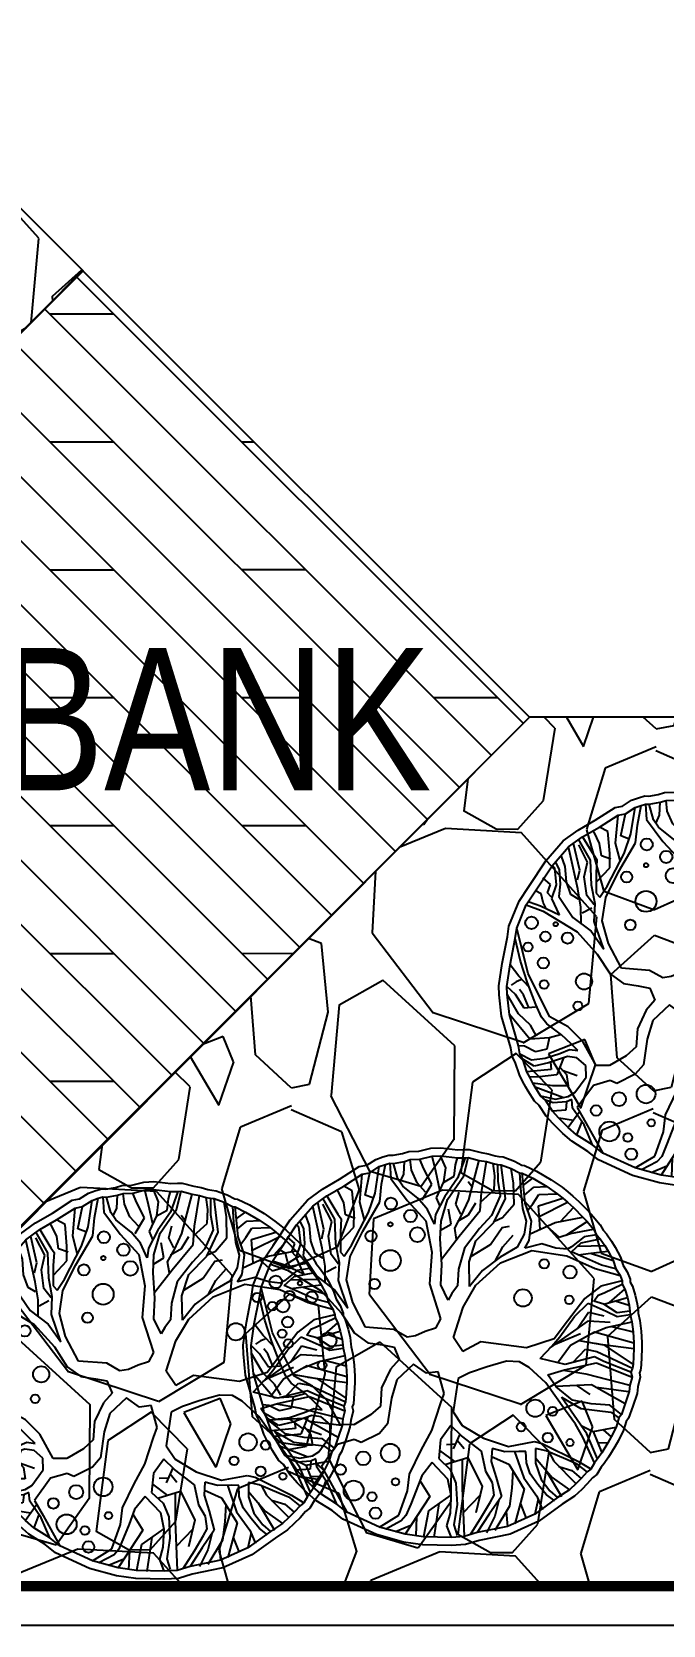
# Model space of a CAD drawing. Extents: x 58467 to 79089, y -33726 to -17391.
# Drawn here: x 69511.6 to 69600.2, y -21329.1 to -21105.3 of the extents above; entities that cross this region are included whole.
import ezdxf

# ---------------------------------------------------------------- set-up
doc = ezdxf.new("R2010")
doc.units = 0
doc.header["$LTSCALE"] = 100
doc.linetypes.add('HIDDEN2', pattern=[0.1875, 0.125, -0.0625])
for name, color, linetype in [('3-cam', 4, 'Continuous'), ('BA_elev4', 252, 'Continuous'), ('BA_env_landscp', 84, 'Continuous'), ('BA_mat_timber', 44, 'Continuous'), ('BA_text_material', 12, 'Continuous'), ('DTR', 24, 'Continuous'), ('Kompozit', 122, 'Continuous')]:
    doc.layers.add(name, color=color, linetype=linetype)
doc.styles.add('text2', font='arial.ttf', dxfattribs={"width": 0.8})

# ---------------------------------------------------------------- blocks, each defined once
blk = doc.blocks.new('A$C56216D09')
at = {"layer": '3-cam'}
for p, q in [((703.71, -2689.13, 1.31), (2045.96, -2689.13, 1.31)), ((703.77, -2688.98, 1.31), (2045.96, -2688.98, 1.31)), ((2046.01, -2688.48, 1.31), (703.98, -2688.48, 1.31)), ((703.5, -2689.63, 1.31), (2046.01, -2689.63, 1.31))]:
    blk.add_line(p, q, dxfattribs=at)
at = {"layer": '3-cam', "color": 1, "linetype": 'HIDDEN2', "ltscale": 5, "const_width": 0.152, "elevation": 1.31}
blk.add_lwpolyline([(703.74, -2689.06), (2045.96, -2689.06)], dxfattribs=at)
at = {"layer": 'DTR', "color": 252}
for p, q in [((703.63, -2689.33, 1.31), (2046.01, -2689.33, 1.31)), ((703.67, -2689.23, 1.31), (2046.01, -2689.23, 1.31)), ((703.81, -2688.88, 1.31), (2046.01, -2688.88, 1.31)), ((703.86, -2688.78, 1.31), (2046.01, -2688.78, 1.31)), ((703.9, -2688.68, 1.31), (2046.01, -2688.68, 1.31)), ((703.94, -2688.58, 1.31), (2046.01, -2688.58, 1.31)), ((703.54, -2689.53, 1.31), (2046.01, -2689.53, 1.31)), ((703.59, -2689.43, 1.31), (2046.01, -2689.43, 1.31))]:
    blk.add_line(p, q, dxfattribs=at)
at = {"layer": 'Kompozit', "elevation": 1.31}
blk.add_lwpolyline([(127.84, -341.61), (127.84, -2122.71), (700.13, -2694.53), (2046.01, -2694.53), (2046.01, -2671.53)], dxfattribs=at)
blk = doc.blocks.new('buxus')
at = {"linetype": 'Continuous'}
for p, q in [((2908.58, 24934.38), (2908.69, 24936.19)), ((2909.65, 24934.95), (2909.49, 24936.44)), ((2911.36, 24935.23), (2910.85, 24936.49)), ((2913.06, 24934.84), (2912.54, 24936.93)), ((2914.46, 24935.27), (2913.75, 24936.98)), ((2915.85, 24935.7), (2916.12, 24936.69)), ((2917.18, 24936.72), (2916.12, 24933.83)), ((2916.99, 24934.16), (2917.62, 24936.74)), ((2917.73, 24930.8), (2919.18, 24936.35)), ((2919.5, 24931.85), (2920.18, 24936.16)), ((2902.42, 24930.47), (2902.75, 24934.39)), ((2903.14, 24931.47), (2903.79, 24934.58)), ((2904.55, 24931.75), (2905.14, 24935.46)), ((2905.47, 24932.99), (2905.99, 24935.75)), ((2906.63, 24935.94), (2906.75, 24933.79)), ((2906.75, 24933.79), (2909.04, 24930.71)), ((2907.74, 24933.75), (2907.13, 24935.91)), ((2908.45, 24932.72), (2907.74, 24933.75)), ((2908.09, 24933.31), (2908.58, 24934.38)), ((2910.44, 24933.17), (2909.65, 24934.95)), ((2912.5, 24933.02), (2911.36, 24935.23)), ((2913.65, 24932.16), (2913.06, 24934.84)), ((2914.14, 24933.23), (2915.64, 24934.11)), ((2914.21, 24933.31), (2914.46, 24935.27)), ((2916.12, 24933.83), (2914.35, 24931.28)), ((2914.7, 24930.84), (2916.99, 24934.16)), ((2915.64, 24934.11), (2915.85, 24935.7)), ((2921.38, 24934.17), (2921.12, 24935.89)), ((2921.28, 24932.21), (2921.38, 24934.17)), ((2921.74, 24935.76), (2921.76, 24933.43)), ((2922.84, 24930.99), (2922.27, 24935.71)), ((2923.98, 24933.14), (2923.64, 24935.21)), ((2924.81, 24934.59), (2924.96, 24932.42)), ((2925.64, 24930.34), (2925.19, 24934.54)), ((2925.37, 24932.88), (2926.67, 24933.83)), ((2899.38, 24932.01), (2899.06, 24932.15)), ((2900.15, 24930.39), (2899.38, 24932.01)), ((2901.34, 24932.08), (2900.14, 24932.72)), ((2901.59, 24929.01), (2901.34, 24932.08)), ((2903.63, 24929.01), (2904.55, 24931.75)), ((2905.21, 24930.5), (2905.47, 24932.99)), ((2910.6, 24930.99), (2908.45, 24932.72)), ((2911.64, 24931.86), (2910.44, 24933.17)), ((2911.15, 24930.79), (2912.5, 24933.02)), ((2913.16, 24931.09), (2914.21, 24933.31)), ((2915.9, 24930.21), (2916.33, 24931.88)), ((2918.22, 24932.55), (2917.61, 24933.35)), ((2919.32, 24929.28), (2919.5, 24931.85)), ((2919.35, 24930.48), (2921.28, 24932.21)), ((2921.76, 24933.43), (2922.13, 24931.34)), ((2924.06, 24930.2), (2923.98, 24933.14)), ((2924.96, 24932.42), (2925.26, 24929.57)), ((2925.52, 24931.45), (2926.84, 24932.56)), ((2926.71, 24930.23), (2927.55, 24931.54)), ((2926.84, 24932.56), (2928.67, 24932.65)), ((2927.55, 24931.54), (2930.11, 24931.64)), ((2897.12, 24924.03), (2895.82, 24929.93)), ((2897.37, 24926.67), (2896.52, 24930.41)), ((2898.89, 24928.09), (2897.22, 24931.03)), ((2898.47, 24927.77), (2897.23, 24930.21)), ((2897.78, 24931.35), (2899.34, 24928.78)), ((2900.41, 24928.67), (2900.15, 24930.39)), ((2903.05, 24928.01), (2902.42, 24930.47)), ((2902.84, 24926.42), (2905.21, 24930.5)), ((2904.24, 24931.06), (2903.14, 24931.47)), ((2909.04, 24930.71), (2911.68, 24927.87)), ((2911.9, 24929.46), (2910.6, 24930.99)), ((2912.87, 24927.39), (2911.9, 24929.46)), ((2914.35, 24931.28), (2913.03, 24928.75)), ((2913.65, 24929.98), (2913.16, 24931.09)), ((2913.81, 24927.8), (2914.7, 24930.84)), ((2915.21, 24927.4), (2914.84, 24929.49)), ((2916.58, 24928.8), (2915.9, 24930.21)), ((2916.37, 24925.71), (2919.32, 24929.28)), ((2916.67, 24928.58), (2917.73, 24930.8)), ((2917.65, 24928.69), (2918.68, 24930.38)), ((2922.13, 24931.34), (2920.91, 24928.59)), ((2921.24, 24927.62), (2922.84, 24930.99)), ((2922.45, 24928.34), (2924.06, 24930.2)), ((2925.26, 24929.57), (2925.76, 24927.78)), ((2926.51, 24927.81), (2925.64, 24930.34)), ((2925.98, 24929.33), (2926.71, 24930.23)), ((2927.49, 24929.95), (2930.91, 24931.02)), ((2927.73, 24926.67), (2927.49, 24929.95)), ((2927.6, 24928.45), (2931.58, 24930.46)), ((2930.62, 24927.78), (2932.39, 24929.73)), ((2893.86, 24927), (2893.53, 24927.29)), ((2893.92, 24927.9), (2894.5, 24926.72)), ((2895.35, 24927.2), (2894.83, 24928.61)), ((2895.51, 24925.03), (2895.35, 24927.2)), ((2898, 24925.72), (2898.47, 24927.77)), ((2899.03, 24924.55), (2898.89, 24928.09)), ((2899.34, 24928.78), (2899.79, 24928.12)), ((2899.79, 24928.12), (2899.68, 24926.31)), ((2901.75, 24928.19), (2900.41, 24928.67)), ((2901.24, 24924.41), (2903.63, 24929.01)), ((2901.58, 24926.98), (2901.59, 24929.01)), ((2911.68, 24927.87), (2912.53, 24923.47)), ((2913.03, 24928.75), (2912.87, 24927.39)), ((2913.69, 24925.31), (2913.81, 24927.8)), ((2913.72, 24926.52), (2915.21, 24927.4)), ((2915.73, 24926.82), (2916.67, 24928.58)), ((2916.15, 24927.81), (2917.65, 24928.69)), ((2918.71, 24925.05), (2921.24, 24927.62)), ((2920.91, 24928.59), (2919.21, 24926.79)), ((2921.32, 24927.8), (2922.45, 24928.34)), ((2922.37, 24926.91), (2923.41, 24927.1)), ((2925.76, 24927.78), (2925.49, 24925.97)), ((2926.19, 24925.09), (2926.51, 24927.81)), ((2926.3, 24926.01), (2929.85, 24927.63)), ((2928.67, 24927.09), (2930.38, 24925.55)), ((2929.85, 24927.63), (2933.73, 24928.38)), ((2931.35, 24925.85), (2934.31, 24927.74)), ((2893.28, 24924.65), (2892.2, 24925.58)), ((2894.11, 24924.6), (2893.86, 24927)), ((2894.5, 24926.72), (2894.63, 24924.69)), ((2896.15, 24923.24), (2895.51, 24925.03)), ((2897.06, 24925.31), (2897.37, 24926.67)), ((2898.36, 24923.1), (2898, 24925.72)), ((2899.68, 24926.31), (2899.68, 24923.45)), ((2899.74, 24925.03), (2901.58, 24926.98)), ((2901.03, 24922.82), (2902.84, 24926.42)), ((2913.92, 24921.71), (2913.69, 24925.31)), ((2913.85, 24922.46), (2916.37, 24925.71)), ((2915.97, 24925.25), (2915.73, 24926.82)), ((2919.21, 24926.79), (2917.08, 24924.01)), ((2917.74, 24922.08), (2918.71, 24925.05)), ((2920.73, 24924.52), (2922.37, 24926.91)), ((2922.5, 24924.21), (2923.92, 24925.84)), ((2925.49, 24925.97), (2924.48, 24924.13)), ((2925.55, 24924.02), (2926.19, 24925.09)), ((2930.38, 24925.55), (2931.99, 24926.06)), ((2931.99, 24926.06), (2935.2, 24926.66)), ((2933.92, 24925.6), (2932.11, 24924.18)), ((2933.48, 24924.76), (2936.15, 24925.3)), ((2935.63, 24925.89), (2933.92, 24925.6)), ((2891.98, 24923.32), (2891.18, 24923.74)), ((2892.26, 24922.13), (2891.98, 24923.32)), ((2892.87, 24923.5), (2893.28, 24924.65)), ((2893.39, 24922.92), (2892.87, 24923.5)), ((2893.48, 24922.7), (2894.11, 24924.6)), ((2894.56, 24920.41), (2893.48, 24922.7)), ((2894.63, 24924.69), (2894.44, 24922.96)), ((2894.44, 24922.96), (2896.41, 24920.02)), ((2897.2, 24922.61), (2896.15, 24923.24)), ((2897.54, 24921.49), (2897.12, 24924.03)), ((2899.4, 24921.78), (2898.36, 24923.1)), ((2899.54, 24921.94), (2899.03, 24924.55)), ((2899.68, 24923.45), (2900.2, 24922.87)), ((2900.2, 24922.87), (2901.24, 24924.41)), ((2900.54, 24919.57), (2901.03, 24922.82)), ((2912.53, 24923.47), (2912.17, 24919.01)), ((2917.08, 24924.01), (2916.26, 24921.04)), ((2917.99, 24922.84), (2920.73, 24924.52)), ((2922.13, 24922.76), (2919.61, 24920.87)), ((2921.47, 24922.27), (2922.5, 24924.21)), ((2924.48, 24924.13), (2922.13, 24922.76)), ((2922.14, 24921.94), (2926.57, 24923.68)), ((2927.98, 24924.63), (2925.55, 24924.02)), ((2926.57, 24923.68), (2931.48, 24922.95)), ((2929.93, 24924.03), (2927.98, 24924.63)), ((2931.54, 24923.86), (2929.93, 24924.03)), ((2931.48, 24922.95), (2935.45, 24921.14)), ((2932.11, 24924.18), (2931.54, 24923.86)), ((2932.1, 24923.5), (2933.48, 24924.76)), ((2936.31, 24921.62), (2932.1, 24923.5)), ((2932.96, 24924.29), (2936.79, 24924.39)), ((2933.04, 24923.09), (2934.85, 24923.3)), ((2934.77, 24923.29), (2937.97, 24922.29)), ((2934.85, 24923.3), (2937.27, 24923.59)), ((2889.86, 24921.78), (2892.24, 24920.92)), ((2890.29, 24922.2), (2891.86, 24921.66)), ((2891.86, 24921.66), (2894.56, 24920.41)), ((2892.24, 24920.92), (2897, 24918.01)), ((2892.64, 24921.39), (2892.26, 24922.13)), ((2897.56, 24919.16), (2897.54, 24921.49)), ((2897.71, 24920.67), (2899.07, 24921.39)), ((2899.42, 24919.45), (2899.54, 24921.94)), ((2913.77, 24918.85), (2913.92, 24921.71)), ((2916.26, 24921.04), (2916.13, 24918.71)), ((2917.81, 24918.62), (2917.74, 24922.08)), ((2919.61, 24920.87), (2917.81, 24918.62)), ((2918.69, 24918.8), (2922.14, 24921.94)), ((2935.45, 24921.14), (2938.93, 24920.18)), ((2938.33, 24921.1), (2936.31, 24921.62)), ((2890.14, 24912.12), (2888.54, 24918.5)), ((2896.41, 24920.02), (2898.96, 24918.08)), ((2900.74, 24915.59), (2899.42, 24919.45)), ((2901.41, 24916.37), (2900.54, 24919.57)), ((2912.17, 24919.01), (2913.75, 24914.11)), ((2914.83, 24916.71), (2913.77, 24918.85)), ((2916.13, 24918.71), (2915.34, 24917.63)), ((2916.9, 24915.73), (2918.69, 24918.8)), ((2936.24, 24918.69), (2934.01, 24916.95)), ((2939.22, 24919.41), (2936.24, 24918.69)), ((2936.72, 24917.73), (2939.24, 24918.95)), ((2937.44, 24916.37), (2939.62, 24918.25)), ((2889.05, 24913.88), (2888.33, 24917.09)), ((2897, 24918.01), (2899.83, 24914.88)), ((2898.96, 24918.08), (2900.74, 24915.59)), ((2903.22, 24912.9), (2901.41, 24916.37)), ((2915.34, 24917.63), (2914.83, 24916.71)), ((2934.01, 24916.95), (2931.55, 24913.78)), ((2932.54, 24914.42), (2934.46, 24916.29)), ((2934.46, 24916.29), (2936.99, 24915.18)), ((2935.26, 24916.55), (2935.85, 24917.4)), ((2936.66, 24916.15), (2935.26, 24916.55)), ((2935.85, 24917.4), (2936.72, 24917.73)), ((2936.66, 24916.15), (2939.96, 24917.09)), ((2938.53, 24914.94), (2936.66, 24916.15)), ((2938.26, 24916.61), (2940.23, 24915.99)), ((2890.05, 24910.84), (2889.05, 24913.88)), ((2899.83, 24914.88), (2901.64, 24912.09)), ((2913.75, 24914.11), (2913.05, 24912.8)), ((2915.54, 24911.47), (2916.9, 24915.73)), ((2929.13, 24910.01), (2934.49, 24913.81)), ((2931.55, 24913.78), (2929.69, 24911.3)), ((2930.49, 24911.56), (2932.54, 24914.42)), ((2932.98, 24912.74), (2934.51, 24915.02)), ((2934.49, 24913.81), (2937.53, 24913.62)), ((2934.51, 24915.02), (2936.68, 24914.49)), ((2936.99, 24915.18), (2938.51, 24914.41)), ((2937.01, 24912.85), (2940.64, 24913.68)), ((2938.51, 24914.41), (2940.37, 24914.7)), ((2940.32, 24915.15), (2938.53, 24914.94)), ((2888.82, 24911.77), (2887.59, 24913.38)), ((2890.27, 24910.24), (2888.82, 24911.77)), ((2893.2, 24906.06), (2890.14, 24912.12)), ((2901.64, 24912.09), (2903.52, 24910.73)), ((2907.18, 24912.59), (2903.22, 24912.9)), ((2909.03, 24911.53), (2907.18, 24912.59)), ((2910.22, 24911.72), (2909.03, 24911.53)), ((2911.59, 24912.3), (2910.22, 24911.72)), ((2913.05, 24912.8), (2911.59, 24912.3)), ((2916.88, 24909.48), (2915.54, 24911.47)), ((2929.35, 24910.24), (2930.49, 24911.56)), ((2929.83, 24910.51), (2933.39, 24912.04)), ((2931.98, 24910.41), (2935.33, 24912.26)), ((2934.73, 24911.93), (2937.01, 24912.85)), ((2935.33, 24912.26), (2940.86, 24910.73)), ((2937.73, 24913.01), (2940.79, 24912.24)), ((2888.34, 24909.19), (2887.16, 24910.35)), ((2888.77, 24906.5), (2887.2, 24909.23)), ((2888.45, 24911), (2887.74, 24910.53)), ((2889.6, 24907.28), (2888.34, 24909.19)), ((2889.1, 24911.25), (2888.45, 24911)), ((2889.47, 24909.16), (2888.94, 24909.89)), ((2890.18, 24907.46), (2889.47, 24909.16)), ((2891.21, 24907.8), (2890.05, 24910.84)), ((2903.52, 24910.73), (2905.59, 24910.42)), ((2905.59, 24910.42), (2907.21, 24910.11)), ((2907.21, 24910.11), (2907.92, 24908.4)), ((2919.38, 24910.85), (2916.88, 24909.48)), ((2925.82, 24910.03), (2919.38, 24910.85)), ((2929.69, 24911.3), (2925.82, 24910.03)), ((2927.72, 24908.52), (2929.35, 24910.24)), ((2930.16, 24907.93), (2931.98, 24910.41)), ((2932.33, 24907.96), (2934.08, 24909.81)), ((2933.16, 24911.06), (2936.66, 24910.43)), ((2934.08, 24909.81), (2935.7, 24909.49)), ((2935.43, 24910.65), (2936.16, 24910.52)), ((2935.7, 24909.49), (2940.7, 24907.17)), ((2936.16, 24910.52), (2940.87, 24909.91)), ((2936.66, 24910.43), (2940.76, 24907.67)), ((2891.17, 24907.42), (2889.6, 24907.28)), ((2892, 24906.02), (2891.21, 24907.8)), ((2906.71, 24907.01), (2905.47, 24904.4)), ((2907.92, 24908.4), (2906.71, 24907.01)), ((2909.96, 24907.73), (2907.62, 24905.53)), ((2911.76, 24906.44), (2909.96, 24907.73)), ((2909.96, 24907.73), (2909.96, 24907.73)), ((2920.28, 24907.35), (2917.8, 24906.51)), ((2923, 24908.13), (2920.28, 24907.35)), ((2924.82, 24908.04), (2923, 24908.13)), ((2926.19, 24907.26), (2924.82, 24908.04)), ((2928.53, 24905.09), (2926.19, 24907.26)), ((2931.21, 24907.67), (2927.72, 24908.52)), ((2928.79, 24906.23), (2931.14, 24906.92)), ((2931.14, 24906.92), (2935.64, 24907.91)), ((2935.33, 24908.73), (2931.21, 24907.67)), ((2936.68, 24908.1), (2935.33, 24908.73)), ((2935.64, 24907.91), (2940.62, 24905.91)), ((2940.47, 24906.58), (2936.68, 24908.1)), ((2890.36, 24902.95), (2887.5, 24906.38)), ((2890.45, 24904.91), (2888.77, 24906.5)), ((2891.3, 24903.36), (2890.45, 24904.91)), ((2892.78, 24905.07), (2892, 24906.02)), ((2894.83, 24903.56), (2892.78, 24905.07)), ((2895.77, 24904.65), (2893.2, 24906.06)), ((2907.62, 24905.53), (2906.84, 24902.95)), ((2913.4, 24906.65), (2911.76, 24906.44)), ((2914.25, 24903.59), (2913.4, 24906.65)), ((2916.22, 24905.7), (2915.51, 24901.01)), ((2917.8, 24906.51), (2916.22, 24905.7)), ((2931.29, 24901.21), (2928.53, 24905.09)), ((2929.95, 24904.54), (2928.79, 24906.23)), ((2929.88, 24904.65), (2934.91, 24904.87)), ((2931.02, 24906.88), (2934.14, 24906.35)), ((2932.78, 24904.78), (2934.68, 24903.44)), ((2934.14, 24906.35), (2940.33, 24904.78)), ((2934.91, 24904.87), (2939.66, 24902.2)), ((2893.14, 24903.12), (2890.36, 24902.95)), ((2893.07, 24903.05), (2892.78, 24901.53)), ((2894.68, 24903.56), (2893.14, 24903.12)), ((2896.17, 24902.26), (2894.83, 24903.56)), ((2897.8, 24902.62), (2895.77, 24904.65)), ((2899.67, 24899.23), (2897.8, 24902.62)), ((2905.47, 24904.4), (2905.29, 24901.84)), ((2906.84, 24902.95), (2906.31, 24899.32)), ((2913.73, 24902.15), (2914.25, 24903.59)), ((2932.27, 24902.67), (2929.95, 24904.54)), ((2934.28, 24897.93), (2930.71, 24903.07)), ((2930.71, 24903.07), (2933.45, 24901.51)), ((2934.89, 24902.17), (2932.27, 24902.67)), ((2935.62, 24904.47), (2940.13, 24903.88)), ((2889.63, 24901.94), (2888.8, 24901.99)), ((2888.99, 24900.87), (2890.59, 24900.02)), ((2891.15, 24901.17), (2889.63, 24901.94)), ((2890.59, 24900.02), (2892.53, 24900.25)), ((2892.78, 24901.53), (2891.15, 24901.17)), ((2892.53, 24900.25), (2894.58, 24900.92)), ((2895.68, 24900.51), (2892.98, 24899.59)), ((2895.1, 24900.31), (2894.14, 24897.9)), ((2894.58, 24900.92), (2895.95, 24901.5)), ((2896.98, 24900.33), (2895.68, 24900.51)), ((2895.95, 24901.5), (2897.11, 24901.32)), ((2897.11, 24901.32), (2896.17, 24902.26)), ((2898.23, 24899.25), (2896.98, 24900.33)), ((2903.91, 24900.59), (2901.56, 24899.22)), ((2905.29, 24901.84), (2903.91, 24900.59)), ((2912.53, 24898.42), (2913.73, 24902.15)), ((2915.51, 24901.01), (2916.77, 24899.1)), ((2932.7, 24899.3), (2931.29, 24901.21)), ((2933.45, 24901.51), (2937.66, 24900.99)), ((2937.48, 24901.96), (2934.89, 24902.17)), ((2939.13, 24900.66), (2937.48, 24901.96)), ((2937.66, 24900.99), (2938.81, 24900.13)), ((2890.99, 24899.13), (2889.37, 24900.13)), ((2893.38, 24898.69), (2889.96, 24898.34)), ((2892.98, 24899.59), (2890.99, 24899.13)), ((2893.25, 24899.68), (2893.38, 24898.69)), ((2894.58, 24898.99), (2895.5, 24897.95)), ((2894.92, 24898.6), (2897.02, 24897.85)), ((2895.5, 24897.95), (2895.74, 24896.37)), ((2898.26, 24897.6), (2898.23, 24899.25)), ((2901.56, 24899.22), (2899.67, 24899.23)), ((2905.17, 24898), (2902.58, 24896.7)), ((2906.31, 24899.32), (2905.17, 24898)), ((2911.01, 24895.65), (2912.53, 24898.42)), ((2915.18, 24899.11), (2913.73, 24897.11)), ((2916.69, 24897.67), (2915.18, 24899.11)), ((2916.77, 24899.1), (2919.75, 24897.33)), ((2933.73, 24897.46), (2932.7, 24899.3)), ((2933.48, 24899.09), (2935.15, 24898.26)), ((2935.15, 24898.26), (2938.37, 24898.86)), ((2935.15, 24898.26), (2936.36, 24895.27)), ((2936.56, 24898.52), (2937.7, 24897.51)), ((2891.75, 24897.66), (2890.35, 24897.58)), ((2893.55, 24896.37), (2890.8, 24896.77)), ((2895.02, 24894.72), (2891.13, 24896.2)), ((2894.14, 24897.9), (2891.75, 24897.66)), ((2895.74, 24896.37), (2893.55, 24896.37)), ((2896.67, 24895.43), (2898.26, 24897.6)), ((2899.29, 24896.43), (2897.04, 24893.34)), ((2901.63, 24897.12), (2899.29, 24896.43)), ((2902.58, 24896.7), (2901.63, 24897.12)), ((2913.73, 24897.11), (2913.48, 24894.46)), ((2915.82, 24896.47), (2914.56, 24896.39)), ((2916.46, 24897.89), (2915.53, 24895.82)), ((2916.09, 24897.07), (2917.04, 24895.87)), ((2919.49, 24895.51), (2916.69, 24897.67)), ((2919.75, 24897.33), (2923.28, 24896.18)), ((2920.97, 24895.87), (2920.86, 24894.06)), ((2922.75, 24895.4), (2920.97, 24895.87)), ((2923.28, 24896.18), (2926.91, 24896.84)), ((2926.91, 24896.84), (2928, 24896.57)), ((2927.09, 24895.86), (2927.08, 24893.83)), ((2928.56, 24895.54), (2927.09, 24895.86)), ((2928, 24896.57), (2933.1, 24894.05)), ((2935.36, 24893.88), (2933.73, 24897.46)), ((2935.78, 24894.45), (2934.28, 24897.93)), ((2935.77, 24896.73), (2937.24, 24896.69)), ((2891.88, 24894.96), (2893.97, 24894.51)), ((2893.65, 24893.97), (2892.55, 24894.38)), ((2895.53, 24894.11), (2893.65, 24893.97)), ((2893.97, 24894.51), (2895.75, 24894.87)), ((2895.52, 24894.11), (2895.42, 24892.98)), ((2896.25, 24894.44), (2895.53, 24894.11)), ((2895.75, 24894.87), (2896.67, 24895.43)), ((2896.37, 24893.24), (2896.25, 24894.44)), ((2909.4, 24892.29), (2911.01, 24895.65)), ((2912.56, 24893.9), (2911.09, 24892.05)), ((2914.77, 24891.58), (2912.56, 24893.9)), ((2913.48, 24894.46), (2915.08, 24892.94)), ((2913.59, 24895.6), (2915.71, 24894.04)), ((2914.36, 24893.63), (2917.55, 24894.61)), ((2916.77, 24894.37), (2916.79, 24890.37)), ((2917.55, 24894.61), (2919.56, 24890.55)), ((2920.1, 24892.67), (2919.49, 24895.51)), ((2920.86, 24894.06), (2921.55, 24891.82)), ((2920.9, 24894.75), (2923.31, 24893.69)), ((2924.71, 24895.48), (2922.75, 24895.4)), ((2923.31, 24893.69), (2925.5, 24890.16)), ((2924.12, 24895.45), (2925.41, 24891.74)), ((2925.7, 24895.44), (2924.71, 24895.48)), ((2925.79, 24893.86), (2925.7, 24895.44)), ((2926.33, 24892.3), (2925.79, 24893.86)), ((2927.08, 24894.59), (2929.41, 24891.81)), ((2927.08, 24893.83), (2927.85, 24891.53)), ((2931.33, 24894.36), (2928.56, 24895.54)), ((2928.92, 24895.39), (2929.62, 24894.08)), ((2929.62, 24894.08), (2932.76, 24890.94)), ((2932.92, 24893.67), (2931.33, 24894.36)), ((2934.32, 24892.59), (2932.92, 24893.67)), ((2933.1, 24894.05), (2934.72, 24893.06)), ((2895.42, 24892.98), (2893.57, 24892.82)), ((2896.48, 24891.52), (2894.43, 24891.86)), ((2897.37, 24892.77), (2895.77, 24890.52)), ((2897.98, 24890.89), (2896.37, 24893.24)), ((2897.65, 24891.37), (2896.93, 24889.5)), ((2897.04, 24893.34), (2898.25, 24891.2)), ((2909.12, 24889.94), (2909.4, 24892.29)), ((2911.09, 24892.05), (2910.32, 24889.99)), ((2910.84, 24891.38), (2912.23, 24889.15)), ((2915.24, 24889.26), (2914.77, 24891.58)), ((2915.08, 24892.94), (2915.89, 24891.02)), ((2921.02, 24891.05), (2920.1, 24892.67)), ((2921.55, 24891.82), (2922.28, 24889.14)), ((2923.88, 24892.77), (2923.75, 24890.33)), ((2925.41, 24891.74), (2927.27, 24889.17)), ((2927.39, 24890.83), (2926.33, 24892.3)), ((2927.85, 24891.53), (2929.08, 24889.92)), ((2928.42, 24892.99), (2930.71, 24889.14)), ((2929.41, 24891.81), (2931.84, 24890.09)), ((2930.33, 24893.37), (2932.17, 24892.81)), ((2932.17, 24892.81), (2933.49, 24891.68)), ((2899.19, 24888.08), (2897.98, 24890.89)), ((2898.25, 24891.2), (2900.6, 24886.94)), ((2907.9, 24886.51), (2909.12, 24889.94)), ((2912.23, 24889.15), (2908.79, 24883.85)), ((2910.32, 24889.99), (2909.55, 24888.08)), ((2915.22, 24889.37), (2912.07, 24887.12)), ((2915.12, 24886.78), (2915.24, 24889.26)), ((2915.89, 24891.02), (2916.05, 24888.01)), ((2916.79, 24890.37), (2917.06, 24883.5)), ((2919.26, 24889.29), (2916.93, 24886.84)), ((2919.56, 24890.55), (2918.67, 24886.83)), ((2922.28, 24889.14), (2920.58, 24886.67)), ((2920.77, 24888.41), (2921.28, 24889.33)), ((2921.28, 24889.33), (2921.02, 24891.05)), ((2923.75, 24890.33), (2923.41, 24887.76)), ((2925.5, 24890.16), (2924.18, 24885.32)), ((2927.27, 24889.17), (2928.05, 24887.28)), ((2928.61, 24889.37), (2927.39, 24890.83)), ((2929.76, 24888.51), (2928.61, 24889.37)), ((2929.08, 24889.92), (2930.16, 24888.98)), ((2909.55, 24888.08), (2908.88, 24886.47)), ((2912.07, 24887.12), (2911.36, 24883.47)), ((2913.51, 24888.15), (2912.8, 24883.36)), ((2914.63, 24885.03), (2915.12, 24886.78)), ((2916.05, 24888.01), (2915.6, 24885.14)), ((2919.49, 24886.26), (2920.77, 24888.41)), ((2923.41, 24887.76), (2921.35, 24884.35)), ((2921.93, 24888.64), (2921.36, 24886.4)), ((2922.97, 24887.03), (2923.14, 24884.92)), ((2924.94, 24888.1), (2925.76, 24886.03)), ((2927.44, 24888.78), (2926.97, 24886.65)), ((2905.16, 24884.85), (2907.9, 24886.51)), ((2908.21, 24885.7), (2906.06, 24884.57)), ((2909.59, 24885.08), (2907.41, 24884.17)), ((2908.88, 24886.47), (2908.21, 24885.7)), ((2910.37, 24886.28), (2910.25, 24883.6)), ((2915.26, 24883.4), (2914.63, 24885.03)), ((2915.6, 24885.14), (2916.06, 24883.65)), ((2917.93, 24883.79), (2919.49, 24886.26)), ((2920.58, 24886.67), (2918.89, 24884.06)), ((2921.36, 24886.4), (2920.19, 24884.05))]:
    blk.add_line(p, q, dxfattribs=at)
blk.add_lwpolyline([(2907.07, 24937.05), (2908.41, 24937.29), (2909.3, 24937.57), (2910.69, 24937.62), (2912.38, 24938.04), (2913.79, 24938.11), (2916.17, 24937.82), (2917.13, 24937.86), (2917.75, 24937.88), (2919.42, 24937.44), (2920.44, 24937.26), (2921.39, 24936.99), (2921.91, 24936.88), (2922.52, 24936.82), (2924.1, 24936.25), (2925.17, 24935.69), (2925.53, 24935.63), (2927.21, 24934.83), (2929.29, 24933.6), (2930.79, 24932.56), (2931.62, 24931.91), (2932.32, 24931.32), (2933.17, 24930.55), (2934.55, 24929.16), (2935.17, 24928.48), (2936.14, 24927.3), (2936.56, 24926.55), (2937.04, 24926.01), (2937.74, 24925.01), (2938.25, 24924.15), (2939.02, 24922.73), (2939.37, 24921.58), (2939.94, 24920.7), (2940.35, 24919.64), (2940.36, 24919.25), (2940.67, 24918.69), (2941.05, 24917.39), (2941.35, 24916.19), (2941.46, 24915.27), (2941.49, 24914.88), (2941.72, 24913.87), (2941.92, 24912.34), (2942, 24910.76), (2942, 24909.89), (2941.88, 24907.59), (2941.81, 24906.9), (2941.65, 24906.49), (2941.78, 24905.89), (2941.44, 24904.56), (2941.32, 24903.62), (2940.74, 24901.84), (2940.14, 24900.13), (2939.79, 24899.65), (2939.43, 24898.44), (2938.7, 24896.98), (2938.22, 24896.11), (2937.31, 24894.65), (2936.7, 24893.79), (2936.3, 24893.25), (2935.69, 24892.24), (2935.09, 24891.76), (2934.31, 24890.9), (2933.55, 24890.13), (2932.55, 24889.2), (2930.81, 24888.05), (2927.55, 24885.67), (2923.49, 24883.84), (2919.17, 24882.96), (2917.26, 24882.38), (2915.28, 24882.26), (2911.27, 24882.34), (2908.56, 24882.74), (2904.77, 24883.78), (2900, 24885.97), (2898.53, 24887.15), (2896.25, 24888.59), (2894.99, 24889.69), (2893.6, 24891.08), (2892.67, 24892.13), (2891.69, 24893.62), (2891.01, 24894.22), (2890.16, 24895.62), (2889.82, 24896.2), (2889.35, 24897.05), (2888.91, 24897.91), (2888.32, 24899.69), (2887.9, 24900.5), (2887.69, 24901.73), (2886.38, 24906.16), (2886.07, 24909.15), (2886.02, 24910.41), (2886.48, 24913.57), (2887.22, 24917.29), (2887.44, 24918.8), (2888.86, 24922.31), (2890.24, 24924.37), (2892.62, 24927.97), (2895.05, 24930.77), (2897.17, 24932.3), (2899.55, 24933.69), (2902.33, 24935.47), (2903.37, 24935.66), (2904.64, 24936.48), (2905.64, 24936.83), (2906.5, 24937.09)], close=True, dxfattribs=at)
blk.add_lwpolyline([(2907.13, 24935.91), (2908.69, 24936.19), (2909.49, 24936.44), (2910.85, 24936.49), (2912.55, 24936.92), (2913.75, 24936.98), (2916.12, 24936.69), (2917.18, 24936.72), (2917.62, 24936.74), (2919.18, 24936.33), (2920.18, 24936.16), (2921.12, 24935.89), (2921.74, 24935.76), (2922.27, 24935.71), (2923.64, 24935.21), (2924.81, 24934.59), (2925.19, 24934.54), (2926.67, 24933.83), (2928.67, 24932.65), (2930.11, 24931.64), (2930.91, 24931.02), (2931.58, 24930.46), (2932.39, 24929.73), (2933.73, 24928.38), (2934.31, 24927.74), (2935.2, 24926.66), (2935.63, 24925.89), (2936.15, 24925.3), (2936.79, 24924.39), (2937.27, 24923.59), (2937.97, 24922.29), (2938.33, 24921.1), (2938.93, 24920.18), (2939.22, 24919.41), (2939.24, 24918.95), (2939.62, 24918.25), (2939.96, 24917.09), (2940.23, 24915.99), (2940.33, 24915.15), (2940.37, 24914.7), (2940.6, 24913.67), (2940.79, 24912.24), (2940.86, 24910.73), (2940.87, 24909.91), (2940.76, 24907.67), (2940.7, 24907.17), (2940.47, 24906.58), (2940.62, 24905.91), (2940.33, 24904.78), (2940.21, 24903.87), (2939.66, 24902.2), (2939.13, 24900.66), (2938.76, 24900.17), (2938.37, 24898.86), (2937.7, 24897.51), (2937.24, 24896.69), (2936.36, 24895.27), (2935.78, 24894.45), (2935.36, 24893.88), (2934.83, 24893), (2934.32, 24892.59), (2933.49, 24891.68), (2932.76, 24890.95), (2931.84, 24890.09), (2930.16, 24888.98), (2926.97, 24886.65), (2923.14, 24884.92), (2918.89, 24884.06), (2917.06, 24883.5), (2915.26, 24883.4), (2911.36, 24883.47), (2908.79, 24883.85), (2905.16, 24884.85), (2900.6, 24886.94), (2899.19, 24888.08), (2896.93, 24889.5), (2895.77, 24890.52), (2894.43, 24891.86), (2893.57, 24892.82), (2892.55, 24894.38), (2891.88, 24894.96), (2891.13, 24896.2), (2890.8, 24896.77), (2890.35, 24897.58), (2889.96, 24898.34), (2889.37, 24900.13), (2888.99, 24900.87), (2888.8, 24901.99), (2887.5, 24906.38), (2887.2, 24909.23), (2887.16, 24910.35), (2887.59, 24913.38), (2888.33, 24917.09), (2888.54, 24918.5), (2889.86, 24921.78), (2891.18, 24923.74), (2893.53, 24927.29), (2895.82, 24929.93), (2897.78, 24931.35), (2900.14, 24932.72), (2902.75, 24934.39), (2903.79, 24934.58), (2905.14, 24935.46), (2905.99, 24935.75), (2906.63, 24935.94), (2907.13, 24935.91)], dxfattribs=at)
for centre, radius in [((2906.78, 24930.28), 0.839), ((2909.52, 24928.53), 0.87), ((2906.7, 24927.36), 0.296), ((2903.97, 24925.7), 0.783), ((2910.49, 24925.9), 1.04), ((2906.68, 24922.28), 1.47), ((2928.3, 24921.82), 0.659), ((2931.91, 24920.65), 0.916), ((2890.61, 24919.27), 0.886), ((2894.01, 24919.08), 0.298), ((2904.48, 24918.98), 0.737), ((2925.31, 24917.02), 1.22), ((2890.12, 24915.87), 0.618), ((2892.55, 24917.33), 0.712), ((2895.68, 24917.13), 0.797), ((2931.81, 24916.76), 0.592), ((2892.27, 24913.63), 0.773), ((2897.98, 24911.03), 1.13), ((2892.37, 24910.61), 0.61), ((2897.13, 24907.59), 0.611), ((2927.02, 24901.53), 1.22), ((2929.48, 24901.09), 0.647), ((2925.05, 24898.9), 0.616), ((2928.79, 24897.4), 0.69), ((2906.68, 24895.23), 1.31), ((2931.91, 24896.72), 0.496), ((2899.69, 24892.91), 0.748), ((2902.89, 24894.5), 0.979), ((2901.54, 24889.97), 1.4), ((2907.42, 24891.19), 0.511), ((2904.12, 24889.11), 0.616), ((2904.61, 24886.79), 0.81)]:
    blk.add_circle(centre, radius, dxfattribs=at)

msp = doc.modelspace()

# ---------------------------------------------------------------- hatches: boundary and pattern name
at = {"layer": 'BA_elev4'}
h = msp.add_hatch(dxfattribs=at)
h.set_pattern_fill('GRAVEL', color=256, scale=2, angle=269.5448)
h.set_pattern_definition([(137.557613, (26837.0216, 12411.226), (-453.95704526, 410.01926913), [6.83443, -676.609673]), (94.5145664, (26831.9781, 12415.8384), (45.95560872, -609.98432933), [11.728094, -1161.08098]), (42.0552725, (26831.055, 12427.53), (-562.81802574, -503.54474469), [8.26963, -818.694456]), (176.8185144, (26818.5128, 12447.4424), (1015.56437343, -58.86971564), [10.68009, -1057.32875]), (202.3784796, (26807.8491, 12448.035), (611.59859325, 249.14919372), [10.472674, -1036.796155]), (266.8185144, (26798.1652, 12444.048), (58.86971564, 1015.56437343), [10.68009, -1057.32875]), (307.239066, (26797.5724, 12433.3843), (-502.73761265, 664.41481984), [14.123873, -1398.262306]), (341.800154, (26806.1194, 12422.14), (1114.73977177, -364.4672293), [13.33439, -1320.10513]), (30.974391, (26818.7867, 12417.9752), (663.60768798, 401.14081873), [10.71626, -1060.910914]), (84.781184, (26827.9748, 12423.4904), (-55.23762227, -558.3788007), [12.234266, -599.47874]), (131.9422632, (26829.0876, 12435.674), (-553.93957553, 614.019988813), [15.82156, -1566.33545]), (48.3589, (26817.6052, 12397.156), (307.61534333, 353.1673832), [5.40009, -534.611316]), (81.01406, (26821.1934, 12401.1916), (-106.84315089, -659.57202875), [10.27364, -1017.09278]), (134.544825, (26822.798, 12411.34), (-50.798397, 0.403566), [7.184187, -64.65786]), (112.743416, (26828.922, 12414.8466), (99.5789643, -254.7991167), [3.868826, -383.012447]), (201.346235, (26827.426, 12418.415), (152.7987568, 49.5876992), [5.471312, -268.09506]), (300.508582, (26822.3305, 12416.423), (100.3860961, -153.2023228), [8.886393, -287.325963]), (71.109877, (26826.842, 12408.767), (-51.605529, -101.193228), [6.425743, -154.21796]), (285.934366, (26827.6605, 12447.8777), (148.35953162, -509.19466747), [9.00176, -891.176533]), (339.8910014, (26830.1318, 12439.2218), (-557.16810293, 207.6328131), [7.55198, -747.644314]), (202.743416, (26837.0015, 12408.686), (254.7991167, 99.5789643), [7.7376, -379.14367]), (253.155285, (26829.8655, 12405.6948), (156.43085015, 506.77327191), [9.00176, -891.176533]), (248.98878, (26796.1655, 12448.128), (103.6146236, 253.184853), [8.680704, -425.354686]), (204.319966, (26793.053, 12440.0244), (560.80019616, 249.55275993), [7.273442, -720.071868]), (336.346235, (26786.199, 12408.582), (253.184853, -103.6146236), [7.7376, -379.14367]), (286.89885, (26793.2866, 12405.4774), (-197.94723085, 661.99342429), [8.515655, -843.04752]), (338.98878, (26786.397, 12433.473), (-253.184853, 103.6146236), [4.34035, -429.69504]), (10.854758, (26786.223, 12411.63), (203.5971538, 49.1841333), [2.59029, -256.4399]), (75.508582, (26788.767, 12412.118), (-52.0090948, -151.991625), [10.472674, -198.98109]), (95.5538314, (26791.3878, 12422.257), (46.76273771, -508.38753561), [9.70534, -960.827297]), (213.234893, (26817.759, 12416.46), (102.00036, 49.991265), [7.326478, -175.835527]), (262.702052, (26811.6305, 12412.444), (-108.457414675, -862.76561661), [12.791135, -1266.32018]), (330.490221, (26810.0057, 12399.7564), (-353.97451506, 206.0185494), [5.230165, -517.787846]), (359.54483, (26814.557, 12397.18), (51.201963, 50.39483), [3.048, -47.752]), (29.8012626, (26792.92, 12423.261), (-357.2030425, -200.36862635), [7.05734, -698.678815]), (317.557613, (26799.044, 12426.7684), (453.95704526, -410.01926914), [13.668858, -669.775244]), (269.54483, (26809.13, 12417.544), (50.39483, -51.201963), [13.208, -37.592]), (234.849672, (26809.026, 12404.3364), (-359.62443779, -505.15900838), [8.03219, -795.186334]), (163.59943, (26804.402, 12397.769), (-202.79002195, 52.4126607), [7.39658, -362.433]), (117.190801, (26797.306, 12399.8573), (-500.31621697, 969.20520172), [12.0429, -1192.24929]), (84.970904, (26791.803, 12410.5694), (56.04475404, 659.97559466), [12.74059, -1261.31693])])
h.paths.add_polyline_path([(69183.43, -20959.9), (69126.22, -21017.15), (69432.25, -21323.21), (69717.87, -21323.21), (69717.87, -21201.57), (69581.5, -21201.57), (69489.31, -21293.74), (69457.54, -21261.96), (69429.3, -21290.29), (69368.31, -21229.17), (69393.34, -21204.13), (69259, -21070.02), (69233.89, -21095.14), (69172.85, -21034.14), (69215.23, -20991.68)])
h = msp.add_hatch(dxfattribs=at)
h.set_pattern_fill('GRAVEL', color=256, scale=2, angle=269.5448)
h.set_pattern_definition([(137.557613, (17084.0714, -28667.5567), (-453.95704526, 410.01926913), [6.83443, -676.609673]), (94.5145664, (17079.028, -28662.9444), (45.95560872, -609.98432933), [11.728094, -1161.08098]), (42.0552725, (17078.1048, -28651.2527), (-562.81802574, -503.54474469), [8.26963, -818.694456]), (176.8185144, (17065.5626, -28631.3405), (1015.56437343, -58.86971564), [10.68009, -1057.32875]), (202.3784796, (17054.899, -28630.7477), (611.59859325, 249.14919372), [10.472674, -1036.796155]), (266.8185144, (17045.215, -28634.735), (58.86971564, 1015.56437343), [10.68009, -1057.32875]), (307.239066, (17044.6222, -28645.3986), (-502.73761265, 664.41481984), [14.123873, -1398.262306]), (341.800154, (17053.1692, -28656.6428), (1114.73977177, -364.4672293), [13.33439, -1320.10513]), (30.974391, (17065.8365, -28660.8076), (663.60768798, 401.14081873), [10.71626, -1060.910914]), (84.781184, (17075.0246, -28655.2924), (-55.23762227, -558.3788007), [12.234266, -599.47874]), (131.9422632, (17076.1374, -28643.1089), (-553.93957553, 614.019988813), [15.82156, -1566.33545]), (48.3589, (17064.655, -28681.627), (307.61534333, 353.1673832), [5.40009, -534.611316]), (81.01406, (17068.2432, -28677.5912), (-106.84315089, -659.57202875), [10.27364, -1017.09278]), (134.544825, (17069.848, -28667.444), (-50.798397, 0.403566), [7.184187, -64.65786]), (112.743416, (17075.972, -28663.936), (99.5789643, -254.7991167), [3.868826, -383.012447]), (201.346235, (17074.476, -28660.368), (152.7987568, 49.5876992), [5.47131, -268.09506]), (300.508582, (17069.38, -28662.36), (100.3860961, -153.2023228), [8.886393, -287.325963]), (71.109877, (17073.892, -28670.016), (-51.605529, -101.193228), [6.425743, -154.21796]), (285.934366, (17074.7103, -28630.905), (148.35953162, -509.19466747), [9.00176, -891.176533]), (339.8910014, (17077.1816, -28639.561), (-557.16810293, 207.6328131), [7.55198, -747.644314]), (202.743416, (17084.051, -28670.0966), (254.7991167, 99.5789643), [7.7376, -379.14367]), (253.155285, (17076.9153, -28673.088), (156.43085015, 506.7732719), [9.00176, -891.176533]), (248.98878, (17043.2153, -28630.655), (103.6146236, 253.184853), [8.680704, -425.354686]), (204.319966, (17040.103, -28638.7585), (560.80019616, 249.55275993), [7.27344, -720.07187]), (336.346235, (17033.249, -28670.201), (253.184853, -103.6146236), [7.7376, -379.14367]), (286.89885, (17040.3364, -28673.3054), (-197.94723085, 661.99342429), [8.515655, -843.04752]), (338.98878, (17033.4466, -28645.31), (-253.184853, 103.6146236), [4.34035, -429.69504]), (10.854758, (17033.273, -28667.153), (203.5971538, 49.1841333), [2.59029, -256.4399]), (75.508582, (17035.817, -28666.665), (-52.0090948, -151.991625), [10.472674, -198.98109]), (95.5538314, (17038.4376, -28656.5258), (46.76273771, -508.38753561), [9.70534, -960.827297]), (213.234893, (17064.808, -28662.323), (102.00036, 49.991265), [7.32648, -175.835527]), (262.702052, (17058.6803, -28666.339), (-108.457414675, -862.76561661), [12.791135, -1266.32018]), (330.490221, (17057.0555, -28679.0264), (-353.97451506, 206.0185494), [5.230165, -517.787846]), (359.54483, (17061.607, -28681.603), (51.201963, 50.39483), [3.048, -47.752]), (29.8012626, (17039.9697, -28655.522), (-357.2030425, -200.36862635), [7.05734, -698.678815]), (317.557613, (17046.0937, -28652.0145), (453.95704526, -410.01926914), [13.66886, -669.775244]), (269.54483, (17056.18, -28661.24), (50.39483, -51.201963), [13.208, -37.592]), (234.849672, (17056.0758, -28674.4465), (-359.62443779, -505.15900838), [8.03219, -795.186334]), (163.59943, (17051.4515, -28681.014), (-202.7900219, 52.4126607), [7.39658, -362.433]), (117.190801, (17044.3559, -28678.9255), (-500.31621697, 969.20520172), [12.0429, -1192.24929]), (84.970904, (17038.8528, -28668.2135), (56.04475404, 659.97559466), [12.74059, -1261.31693])])
h.paths.add_polyline_path([(69449.14, -21148.43), (69488.72, -21108.82), (69518.81, -21138.9), (69479.23, -21178.5)])
at = {"layer": 'BA_mat_timber'}
h = msp.add_hatch(dxfattribs=at)
h.set_pattern_fill('DOLMIT', color=256, angle=135.0146)
h.set_pattern_definition([(135.014626, (26786.514, 12448.2046), (-4.4889817, -4.49127415), []), (180.014626, (26786.514, 12448.205), (0.004585, -17.9604994), [8.980256, -17.960512])])
edge = h.paths.add_edge_path()
edge.add_line((69479.3, -21178.58), (69518.73, -21138.82))
edge.add_line((69518.73, -21138.82), (69581.5, -21201.57))
edge.add_line((69581.5, -21201.57), (69489.44, -21293.86))
edge.add_line((69489.44, -21293.86), (69457.54, -21261.96))
edge.add_line((69457.54, -21261.96), (69510.17, -21209.43))

# ---------------------------------------------------------------- linework, layer by layer
at = {"layer": 'BA_elev4'}
for points in [[(69183.43, -20959.9), (69126.22, -21017.15), (69432.25, -21323.21), (69717.87, -21323.21), (69717.87, -21201.57), (69581.5, -21201.57), (69489.31, -21293.74), (69457.54, -21261.96), (69429.3, -21290.29), (69368.31, -21229.17), (69393.34, -21204.13), (69259, -21070.02), (69233.89, -21095.14), (69172.85, -21034.14), (69215.23, -20991.68)], [(69449.14, -21148.43), (69488.72, -21108.82), (69518.81, -21138.9), (69479.23, -21178.5)]]:
    msp.add_lwpolyline(points, close=True, dxfattribs=at)
at = {"layer": 'BA_mat_timber'}
msp.add_lwpolyline([(69479.3, -21178.58), (69518.73, -21138.82), (69581.5, -21201.57), (69489.44, -21293.86), (69457.54, -21261.96), (69510.17, -21209.43), (69510.17, -21209.43)], dxfattribs=at)

# ---------------------------------------------------------------- block references
msp.add_blockref('A$C56216D09', (68728.36, -18634.53, -1.31))
at = {"layer": 'BA_env_landscp'}
for p in [(66691.16, -46149.71), (66655.26, -46200.14), (66614.96, -46204.88)]:
    msp.add_blockref('buxus', p, dxfattribs=at)

# ---------------------------------------------------------------- texts
at = {"layer": 'BA_text_material', "style": 'text2', "width": 0.8}
msp.add_text('*BANK', height=20, dxfattribs=at).set_placement((69498.17, -21211.84, 144432.63))

doc.saveas('drawing.dxf')
